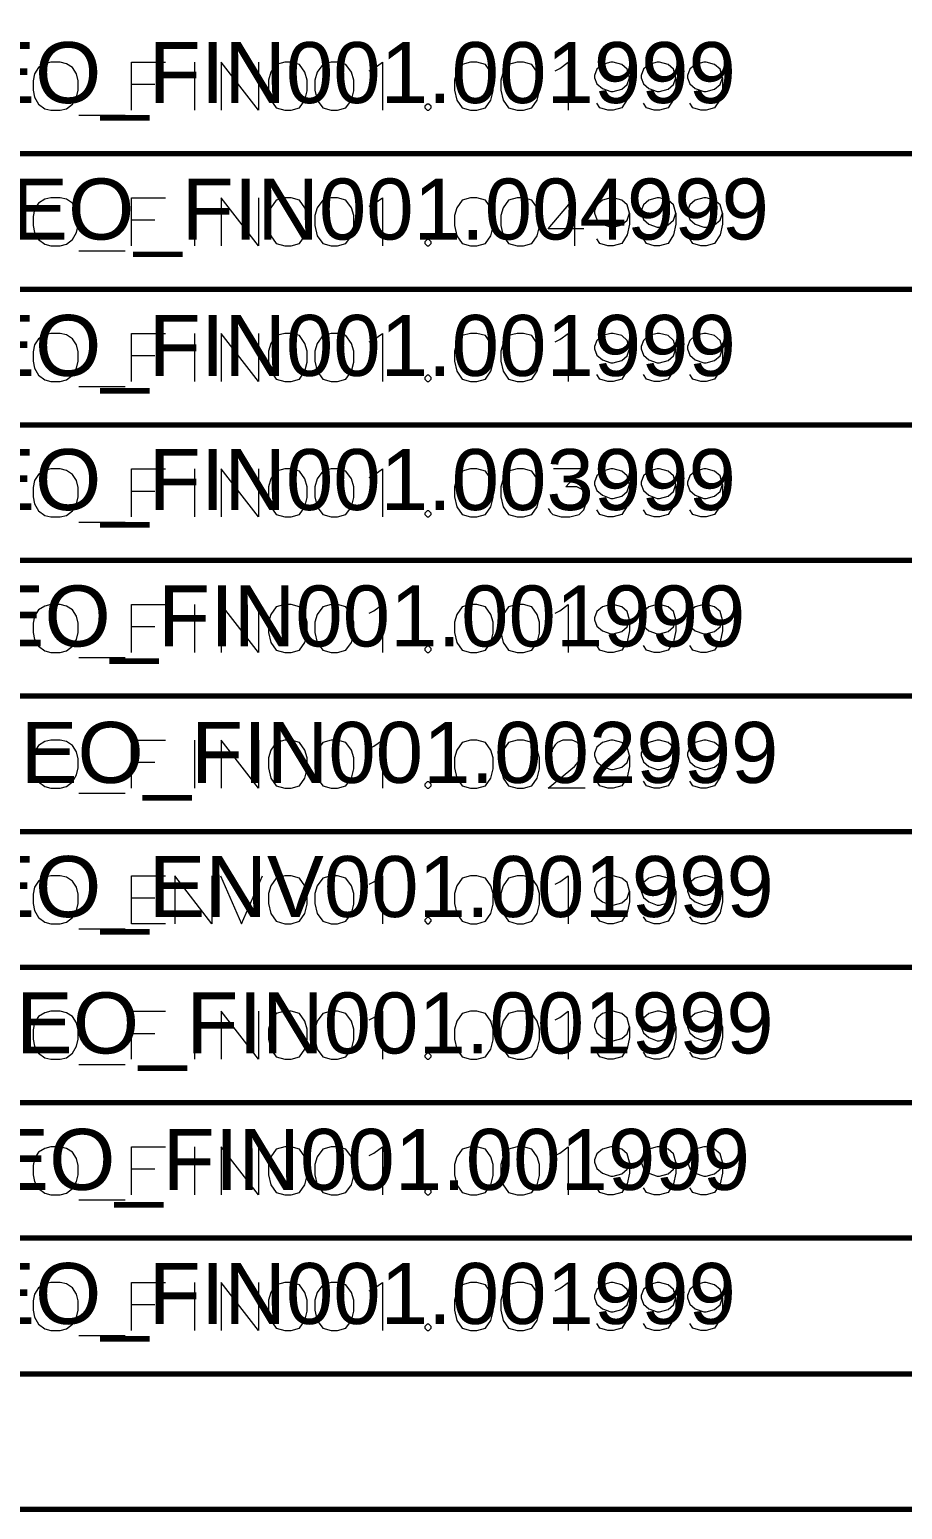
# Model space of a CAD drawing. Header units: millimetres. Extents: x 0 to 174, y 0 to 33.
# Drawn here: x 72.904 to 75.48, y 15.928 to 20.297 of the extents above; entities that cross this region are included whole.
import ezdxf

# ---------------------------------------------------------------- set-up
doc = ezdxf.new("R2010")
doc.units = ezdxf.units.MM
doc.layers.add('BOM_OCR_TEXT', color=7, linetype='Continuous')
doc.layers.add('BOM_ORIGINAL_OUTLINES', color=7, linetype='Continuous')
doc.layers.add('PDF_Geomertry', color=7, linetype='Continuous', true_color=0x405f80)
doc.styles.get("Standard").update_dxf_attribs({"font": 'arial.ttf'})

msp = doc.modelspace()

# ---------------------------------------------------------------- linework, layer by layer
at = {"layer": 'BOM_ORIGINAL_OUTLINES', "color": 18, "lineweight": 13, "true_color": 0x260000}
for points in [[(72.9668, 20.2004), (72.9486, 20.1958), (72.9303, 20.1844), (72.9189, 20.1661), (72.9143, 20.1456), (72.9143, 20.1181), (72.9189, 20.0975), (72.9303, 20.0769), (72.9486, 20.0632), (72.9668, 20.0586), (72.9943, 20.0586), (73.0126, 20.0632), (73.0308, 20.0769), (73.0424, 20.0975), (73.0469, 20.1181), (73.0469, 20.1456), (73.0424, 20.1661), (73.0308, 20.1844), (73.0126, 20.1958), (72.9943, 20.2004), (72.9668, 20.2004)], [(73.6572, 20.2004), (73.6321, 20.1936), (73.6161, 20.1707), (73.6093, 20.1478), (73.6093, 20.1181), (73.6161, 20.0883), (73.6321, 20.0656), (73.6572, 20.0586), (73.6756, 20.0586), (73.7007, 20.0656), (73.7167, 20.0883), (73.7236, 20.1158), (73.7236, 20.1478), (73.7167, 20.1707), (73.7007, 20.1936), (73.6756, 20.2004), (73.6572, 20.2004)], [(73.7944, 20.2004), (73.7693, 20.1936), (73.7532, 20.1707), (73.7464, 20.1478), (73.7464, 20.1181), (73.7532, 20.0883), (73.7693, 20.0656), (73.7944, 20.0586), (73.8126, 20.0586), (73.8378, 20.0656), (73.8539, 20.0883), (73.8607, 20.1158), (73.8607, 20.1478), (73.8539, 20.1707), (73.8378, 20.1936), (73.8126, 20.2004), (73.7944, 20.2004)], [(74.2058, 20.2004), (74.1807, 20.1936), (74.1647, 20.1707), (74.1579, 20.1478), (74.1579, 20.1181), (74.1647, 20.0883), (74.1807, 20.0656), (74.2058, 20.0586), (74.2242, 20.0586), (74.2493, 20.0656), (74.2653, 20.0883), (74.2722, 20.1158), (74.2722, 20.1478), (74.2653, 20.1707), (74.2493, 20.1936), (74.2242, 20.2004), (74.2058, 20.2004)], [(74.3431, 20.2004), (74.3179, 20.1936), (74.3019, 20.1707), (74.295, 20.1478), (74.295, 20.1181), (74.3019, 20.0883), (74.3179, 20.0656), (74.3431, 20.0586), (74.3614, 20.0586), (74.3865, 20.0656), (74.4025, 20.0883), (74.4093, 20.1158), (74.4093, 20.1478), (74.4025, 20.1707), (74.3865, 20.1936), (74.3614, 20.2004), (74.3431, 20.2004)], [(74.0893, 20.0656), (74.0893, 20.0701), (74.0825, 20.0769), (74.0779, 20.0769), (74.071, 20.0701), (74.071, 20.0656), (74.0779, 20.0586), (74.0825, 20.0586)], [(72.9668, 19.8001), (72.9486, 19.7956), (72.9303, 19.7842), (72.9189, 19.7658), (72.9143, 19.7453), (72.9143, 19.7179), (72.9189, 19.6974), (72.9303, 19.6767), (72.9486, 19.6631), (72.9668, 19.6585), (72.9943, 19.6585), (73.0126, 19.6631), (73.0308, 19.6767), (73.0424, 19.6974), (73.0469, 19.7179), (73.0469, 19.7453), (73.0424, 19.7658), (73.0308, 19.7842), (73.0126, 19.7956), (72.9943, 19.8001), (72.9668, 19.8001)], [(73.6572, 19.8001), (73.6321, 19.7933), (73.6161, 19.7704), (73.6093, 19.7476), (73.6093, 19.7179), (73.6161, 19.6882), (73.6321, 19.6653), (73.6572, 19.6585), (73.6756, 19.6585), (73.7007, 19.6653), (73.7167, 19.6882), (73.7236, 19.7156), (73.7236, 19.7476), (73.7167, 19.7704), (73.7007, 19.7933), (73.6756, 19.8001), (73.6572, 19.8001)], [(73.7944, 19.8001), (73.7693, 19.7933), (73.7532, 19.7704), (73.7464, 19.7476), (73.7464, 19.7179), (73.7532, 19.6882), (73.7693, 19.6653), (73.7944, 19.6585), (73.8126, 19.6585), (73.8378, 19.6653), (73.8539, 19.6882), (73.8607, 19.7156), (73.8607, 19.7476), (73.8539, 19.7704), (73.8378, 19.7933), (73.8126, 19.8001), (73.7944, 19.8001)], [(74.2058, 19.8001), (74.1807, 19.7933), (74.1647, 19.7704), (74.1579, 19.7476), (74.1579, 19.7179), (74.1647, 19.6882), (74.1807, 19.6653), (74.2058, 19.6585), (74.2242, 19.6585), (74.2493, 19.6653), (74.2653, 19.6882), (74.2722, 19.7156), (74.2722, 19.7476), (74.2653, 19.7704), (74.2493, 19.7933), (74.2242, 19.8001), (74.2058, 19.8001)], [(74.3431, 19.8001), (74.3179, 19.7933), (74.3019, 19.7704), (74.295, 19.7476), (74.295, 19.7179), (74.3019, 19.6882), (74.3179, 19.6653), (74.3431, 19.6585), (74.3614, 19.6585), (74.3865, 19.6653), (74.4025, 19.6882), (74.4093, 19.7156), (74.4093, 19.7476), (74.4025, 19.7704), (74.3865, 19.7933), (74.3614, 19.8001), (74.3431, 19.8001)], [(74.0893, 19.6653), (74.0893, 19.6699), (74.0825, 19.6767), (74.0779, 19.6767), (74.071, 19.6699), (74.071, 19.6653), (74.0779, 19.6585), (74.0825, 19.6585)], [(72.9668, 19.3999), (72.9486, 19.3954), (72.9303, 19.3839), (72.9189, 19.3657), (72.9143, 19.345), (72.9143, 19.3176), (72.9189, 19.2971), (72.9303, 19.2765), (72.9486, 19.2628), (72.9668, 19.2582), (72.9943, 19.2582), (73.0126, 19.2628), (73.0308, 19.2765), (73.0424, 19.2971), (73.0469, 19.3176), (73.0469, 19.345), (73.0424, 19.3657), (73.0308, 19.3839), (73.0126, 19.3954), (72.9943, 19.3999), (72.9668, 19.3999)], [(73.6572, 19.3999), (73.6321, 19.3931), (73.6161, 19.3703), (73.6093, 19.3474), (73.6093, 19.3176), (73.6161, 19.2879), (73.6321, 19.265), (73.6572, 19.2582), (73.6756, 19.2582), (73.7007, 19.265), (73.7167, 19.2879), (73.7236, 19.3153), (73.7236, 19.3474), (73.7167, 19.3703), (73.7007, 19.3931), (73.6756, 19.3999), (73.6572, 19.3999)], [(73.7944, 19.3999), (73.7693, 19.3931), (73.7532, 19.3703), (73.7464, 19.3474), (73.7464, 19.3176), (73.7532, 19.2879), (73.7693, 19.265), (73.7944, 19.2582), (73.8126, 19.2582), (73.8378, 19.265), (73.8539, 19.2879), (73.8607, 19.3153), (73.8607, 19.3474), (73.8539, 19.3703), (73.8378, 19.3931), (73.8126, 19.3999), (73.7944, 19.3999)], [(74.2058, 19.3999), (74.1807, 19.3931), (74.1647, 19.3703), (74.1579, 19.3474), (74.1579, 19.3176), (74.1647, 19.2879), (74.1807, 19.265), (74.2058, 19.2582), (74.2242, 19.2582), (74.2493, 19.265), (74.2653, 19.2879), (74.2722, 19.3153), (74.2722, 19.3474), (74.2653, 19.3703), (74.2493, 19.3931), (74.2242, 19.3999), (74.2058, 19.3999)], [(74.3431, 19.3999), (74.3179, 19.3931), (74.3019, 19.3703), (74.295, 19.3474), (74.295, 19.3176), (74.3019, 19.2879), (74.3179, 19.265), (74.3431, 19.2582), (74.3614, 19.2582), (74.3865, 19.265), (74.4025, 19.2879), (74.4093, 19.3153), (74.4093, 19.3474), (74.4025, 19.3703), (74.3865, 19.3931), (74.3614, 19.3999), (74.3431, 19.3999)], [(74.0893, 19.265), (74.0893, 19.2696), (74.0825, 19.2765), (74.0779, 19.2765), (74.071, 19.2696), (74.071, 19.265), (74.0779, 19.2582), (74.0825, 19.2582)], [(72.9668, 18.9997), (72.9486, 18.9951), (72.9303, 18.9837), (72.9189, 18.9654), (72.9143, 18.9449), (72.9143, 18.9174), (72.9189, 18.8968), (72.9303, 18.8763), (72.9486, 18.8625), (72.9668, 18.8579), (72.9943, 18.8579), (73.0126, 18.8625), (73.0308, 18.8763), (73.0424, 18.8968), (73.0469, 18.9174), (73.0469, 18.9449), (73.0424, 18.9654), (73.0308, 18.9837), (73.0126, 18.9951), (72.9943, 18.9997), (72.9668, 18.9997)], [(73.6572, 18.9997), (73.6321, 18.9928), (73.6161, 18.97), (73.6093, 18.9471), (73.6093, 18.9174), (73.6161, 18.8876), (73.6321, 18.8649), (73.6572, 18.8579), (73.6756, 18.8579), (73.7007, 18.8649), (73.7167, 18.8876), (73.7236, 18.9151), (73.7236, 18.9471), (73.7167, 18.97), (73.7007, 18.9928), (73.6756, 18.9997), (73.6572, 18.9997)], [(73.7944, 18.9997), (73.7693, 18.9928), (73.7532, 18.97), (73.7464, 18.9471), (73.7464, 18.9174), (73.7532, 18.8876), (73.7693, 18.8649), (73.7944, 18.8579), (73.8126, 18.8579), (73.8378, 18.8649), (73.8539, 18.8876), (73.8607, 18.9151), (73.8607, 18.9471), (73.8539, 18.97), (73.8378, 18.9928), (73.8126, 18.9997), (73.7944, 18.9997)], [(74.2058, 18.9997), (74.1807, 18.9928), (74.1647, 18.97), (74.1579, 18.9471), (74.1579, 18.9174), (74.1647, 18.8876), (74.1807, 18.8649), (74.2058, 18.8579), (74.2242, 18.8579), (74.2493, 18.8649), (74.2653, 18.8876), (74.2722, 18.9151), (74.2722, 18.9471), (74.2653, 18.97), (74.2493, 18.9928), (74.2242, 18.9997), (74.2058, 18.9997)], [(74.3431, 18.9997), (74.3179, 18.9928), (74.3019, 18.97), (74.295, 18.9471), (74.295, 18.9174), (74.3019, 18.8876), (74.3179, 18.8649), (74.3431, 18.8579), (74.3614, 18.8579), (74.3865, 18.8649), (74.4025, 18.8876), (74.4093, 18.9151), (74.4093, 18.9471), (74.4025, 18.97), (74.3865, 18.9928), (74.3614, 18.9997), (74.3431, 18.9997)], [(74.0893, 18.8649), (74.0893, 18.8694), (74.0825, 18.8763), (74.0779, 18.8763), (74.071, 18.8694), (74.071, 18.8649), (74.0779, 18.8579), (74.0825, 18.8579)], [(72.9668, 18.5994), (72.9486, 18.5949), (72.9303, 18.5835), (72.9189, 18.5651), (72.9143, 18.5446), (72.9143, 18.5172), (72.9189, 18.4965), (72.9303, 18.476), (72.9486, 18.4624), (72.9668, 18.4578), (72.9943, 18.4578), (73.0126, 18.4624), (73.0308, 18.476), (73.0424, 18.4965), (73.0469, 18.5172), (73.0469, 18.5446), (73.0424, 18.5651), (73.0308, 18.5835), (73.0126, 18.5949), (72.9943, 18.5994), (72.9668, 18.5994)], [(73.6572, 18.5994), (73.6321, 18.5926), (73.6161, 18.5697), (73.6093, 18.5469), (73.6093, 18.5172), (73.6161, 18.4875), (73.6321, 18.4646), (73.6572, 18.4578), (73.6756, 18.4578), (73.7007, 18.4646), (73.7167, 18.4875), (73.7236, 18.5149), (73.7236, 18.5469), (73.7167, 18.5697), (73.7007, 18.5926), (73.6756, 18.5994), (73.6572, 18.5994)], [(73.7944, 18.5994), (73.7693, 18.5926), (73.7532, 18.5697), (73.7464, 18.5469), (73.7464, 18.5172), (73.7532, 18.4875), (73.7693, 18.4646), (73.7944, 18.4578), (73.8126, 18.4578), (73.8378, 18.4646), (73.8539, 18.4875), (73.8607, 18.5149), (73.8607, 18.5469), (73.8539, 18.5697), (73.8378, 18.5926), (73.8126, 18.5994), (73.7944, 18.5994)], [(74.2058, 18.5994), (74.1807, 18.5926), (74.1647, 18.5697), (74.1579, 18.5469), (74.1579, 18.5172), (74.1647, 18.4875), (74.1807, 18.4646), (74.2058, 18.4578), (74.2242, 18.4578), (74.2493, 18.4646), (74.2653, 18.4875), (74.2722, 18.5149), (74.2722, 18.5469), (74.2653, 18.5697), (74.2493, 18.5926), (74.2242, 18.5994), (74.2058, 18.5994)], [(74.3431, 18.5994), (74.3179, 18.5926), (74.3019, 18.5697), (74.295, 18.5469), (74.295, 18.5172), (74.3019, 18.4875), (74.3179, 18.4646), (74.3431, 18.4578), (74.3614, 18.4578), (74.3865, 18.4646), (74.4025, 18.4875), (74.4093, 18.5149), (74.4093, 18.5469), (74.4025, 18.5697), (74.3865, 18.5926), (74.3614, 18.5994), (74.3431, 18.5994)], [(74.0893, 18.4646), (74.0893, 18.4692), (74.0825, 18.476), (74.0779, 18.476), (74.071, 18.4692), (74.071, 18.4646), (74.0779, 18.4578), (74.0825, 18.4578)], [(72.9668, 18.1992), (72.9486, 18.1947), (72.9303, 18.1832), (72.9189, 18.165), (72.9143, 18.1443), (72.9143, 18.1169), (72.9189, 18.0964), (72.9303, 18.0758), (72.9486, 18.0621), (72.9668, 18.0575), (72.9943, 18.0575), (73.0126, 18.0621), (73.0308, 18.0758), (73.0424, 18.0964), (73.0469, 18.1169), (73.0469, 18.1443), (73.0424, 18.165), (73.0308, 18.1832), (73.0126, 18.1947), (72.9943, 18.1992), (72.9668, 18.1992)], [(73.6572, 18.1992), (73.6321, 18.1924), (73.6161, 18.1694), (73.6093, 18.1467), (73.6093, 18.1169), (73.6161, 18.0872), (73.6321, 18.0643), (73.6572, 18.0575), (73.6756, 18.0575), (73.7007, 18.0643), (73.7167, 18.0872), (73.7236, 18.1146), (73.7236, 18.1467), (73.7167, 18.1694), (73.7007, 18.1924), (73.6756, 18.1992), (73.6572, 18.1992)], [(73.7944, 18.1992), (73.7693, 18.1924), (73.7532, 18.1694), (73.7464, 18.1467), (73.7464, 18.1169), (73.7532, 18.0872), (73.7693, 18.0643), (73.7944, 18.0575), (73.8126, 18.0575), (73.8378, 18.0643), (73.8539, 18.0872), (73.8607, 18.1146), (73.8607, 18.1467), (73.8539, 18.1694), (73.8378, 18.1924), (73.8126, 18.1992), (73.7944, 18.1992)], [(74.2058, 18.1992), (74.1807, 18.1924), (74.1647, 18.1694), (74.1579, 18.1467), (74.1579, 18.1169), (74.1647, 18.0872), (74.1807, 18.0643), (74.2058, 18.0575), (74.2242, 18.0575), (74.2493, 18.0643), (74.2653, 18.0872), (74.2722, 18.1146), (74.2722, 18.1467), (74.2653, 18.1694), (74.2493, 18.1924), (74.2242, 18.1992), (74.2058, 18.1992)], [(74.3431, 18.1992), (74.3179, 18.1924), (74.3019, 18.1694), (74.295, 18.1467), (74.295, 18.1169), (74.3019, 18.0872), (74.3179, 18.0643), (74.3431, 18.0575), (74.3614, 18.0575), (74.3865, 18.0643), (74.4025, 18.0872), (74.4093, 18.1146), (74.4093, 18.1467), (74.4025, 18.1694), (74.3865, 18.1924), (74.3614, 18.1992), (74.3431, 18.1992)], [(74.0893, 18.0643), (74.0893, 18.0689), (74.0825, 18.0758), (74.0779, 18.0758), (74.071, 18.0689), (74.071, 18.0643), (74.0779, 18.0575), (74.0825, 18.0575)], [(72.9668, 17.799), (72.9486, 17.7944), (72.9303, 17.7831), (72.9189, 17.7647), (72.9143, 17.7442), (72.9143, 17.7167), (72.9189, 17.6961), (72.9303, 17.6756), (72.9486, 17.6618), (72.9668, 17.6572), (72.9943, 17.6572), (73.0126, 17.6618), (73.0308, 17.6756), (73.0424, 17.6961), (73.0469, 17.7167), (73.0469, 17.7442), (73.0424, 17.7647), (73.0308, 17.7831), (73.0126, 17.7944), (72.9943, 17.799), (72.9668, 17.799)], [(73.6572, 17.799), (73.6321, 17.7921), (73.6161, 17.7693), (73.6093, 17.7464), (73.6093, 17.7167), (73.6161, 17.6869), (73.6321, 17.6642), (73.6572, 17.6572), (73.6756, 17.6572), (73.7007, 17.6642), (73.7167, 17.6869), (73.7236, 17.7144), (73.7236, 17.7464), (73.7167, 17.7693), (73.7007, 17.7921), (73.6756, 17.799), (73.6572, 17.799)], [(73.7944, 17.799), (73.7693, 17.7921), (73.7532, 17.7693), (73.7464, 17.7464), (73.7464, 17.7167), (73.7532, 17.6869), (73.7693, 17.6642), (73.7944, 17.6572), (73.8126, 17.6572), (73.8378, 17.6642), (73.8539, 17.6869), (73.8607, 17.7144), (73.8607, 17.7464), (73.8539, 17.7693), (73.8378, 17.7921), (73.8126, 17.799), (73.7944, 17.799)], [(74.2058, 17.799), (74.1807, 17.7921), (74.1647, 17.7693), (74.1579, 17.7464), (74.1579, 17.7167), (74.1647, 17.6869), (74.1807, 17.6642), (74.2058, 17.6572), (74.2242, 17.6572), (74.2493, 17.6642), (74.2653, 17.6869), (74.2722, 17.7144), (74.2722, 17.7464), (74.2653, 17.7693), (74.2493, 17.7921), (74.2242, 17.799), (74.2058, 17.799)], [(74.3431, 17.799), (74.3179, 17.7921), (74.3019, 17.7693), (74.295, 17.7464), (74.295, 17.7167), (74.3019, 17.6869), (74.3179, 17.6642), (74.3431, 17.6572), (74.3614, 17.6572), (74.3865, 17.6642), (74.4025, 17.6869), (74.4093, 17.7144), (74.4093, 17.7464), (74.4025, 17.7693), (74.3865, 17.7921), (74.3614, 17.799), (74.3431, 17.799)], [(74.0893, 17.6642), (74.0893, 17.6688), (74.0825, 17.6756), (74.0779, 17.6756), (74.071, 17.6688), (74.071, 17.6642), (74.0779, 17.6572), (74.0825, 17.6572)], [(72.9668, 17.3988), (72.9486, 17.3942), (72.9303, 17.3828), (72.9189, 17.3644), (72.9143, 17.3439), (72.9143, 17.3164), (72.9189, 17.2958), (72.9303, 17.2753), (72.9486, 17.2615), (72.9668, 17.2571), (72.9943, 17.2571), (73.0126, 17.2615), (73.0308, 17.2753), (73.0424, 17.2958), (73.0469, 17.3164), (73.0469, 17.3439), (73.0424, 17.3644), (73.0308, 17.3828), (73.0126, 17.3942), (72.9943, 17.3988), (72.9668, 17.3988)], [(73.6572, 17.3988), (73.6321, 17.3919), (73.6161, 17.369), (73.6093, 17.3461), (73.6093, 17.3164), (73.6161, 17.2868), (73.6321, 17.2639), (73.6572, 17.2571), (73.6756, 17.2571), (73.7007, 17.2639), (73.7167, 17.2868), (73.7236, 17.3142), (73.7236, 17.3461), (73.7167, 17.369), (73.7007, 17.3919), (73.6756, 17.3988), (73.6572, 17.3988)], [(73.7944, 17.3988), (73.7693, 17.3919), (73.7532, 17.369), (73.7464, 17.3461), (73.7464, 17.3164), (73.7532, 17.2868), (73.7693, 17.2639), (73.7944, 17.2571), (73.8126, 17.2571), (73.8378, 17.2639), (73.8539, 17.2868), (73.8607, 17.3142), (73.8607, 17.3461), (73.8539, 17.369), (73.8378, 17.3919), (73.8126, 17.3988), (73.7944, 17.3988)], [(74.2058, 17.3988), (74.1807, 17.3919), (74.1647, 17.369), (74.1579, 17.3461), (74.1579, 17.3164), (74.1647, 17.2868), (74.1807, 17.2639), (74.2058, 17.2571), (74.2242, 17.2571), (74.2493, 17.2639), (74.2653, 17.2868), (74.2722, 17.3142), (74.2722, 17.3461), (74.2653, 17.369), (74.2493, 17.3919), (74.2242, 17.3988), (74.2058, 17.3988)], [(74.3431, 17.3988), (74.3179, 17.3919), (74.3019, 17.369), (74.295, 17.3461), (74.295, 17.3164), (74.3019, 17.2868), (74.3179, 17.2639), (74.3431, 17.2571), (74.3614, 17.2571), (74.3865, 17.2639), (74.4025, 17.2868), (74.4093, 17.3142), (74.4093, 17.3461), (74.4025, 17.369), (74.3865, 17.3919), (74.3614, 17.3988), (74.3431, 17.3988)], [(74.0893, 17.2639), (74.0893, 17.2685), (74.0825, 17.2753), (74.0779, 17.2753), (74.071, 17.2685), (74.071, 17.2639), (74.0779, 17.2571), (74.0825, 17.2571)], [(72.9668, 16.9985), (72.9486, 16.9939), (72.9303, 16.9825), (72.9189, 16.9642), (72.9143, 16.9436), (72.9143, 16.9163), (72.9189, 16.8957), (72.9303, 16.8751), (72.9486, 16.8614), (72.9668, 16.8568), (72.9943, 16.8568), (73.0126, 16.8614), (73.0308, 16.8751), (73.0424, 16.8957), (73.0469, 16.9163), (73.0469, 16.9436), (73.0424, 16.9642), (73.0308, 16.9825), (73.0126, 16.9939), (72.9943, 16.9985), (72.9668, 16.9985)], [(73.6572, 16.9985), (73.6321, 16.9917), (73.6161, 16.9688), (73.6093, 16.946), (73.6093, 16.9163), (73.6161, 16.8865), (73.6321, 16.8636), (73.6572, 16.8568), (73.6756, 16.8568), (73.7007, 16.8636), (73.7167, 16.8865), (73.7236, 16.9139), (73.7236, 16.946), (73.7167, 16.9688), (73.7007, 16.9917), (73.6756, 16.9985), (73.6572, 16.9985)], [(73.7944, 16.9985), (73.7693, 16.9917), (73.7532, 16.9688), (73.7464, 16.946), (73.7464, 16.9163), (73.7532, 16.8865), (73.7693, 16.8636), (73.7944, 16.8568), (73.8126, 16.8568), (73.8378, 16.8636), (73.8539, 16.8865), (73.8607, 16.9139), (73.8607, 16.946), (73.8539, 16.9688), (73.8378, 16.9917), (73.8126, 16.9985), (73.7944, 16.9985)], [(74.2058, 16.9985), (74.1807, 16.9917), (74.1647, 16.9688), (74.1579, 16.946), (74.1579, 16.9163), (74.1647, 16.8865), (74.1807, 16.8636), (74.2058, 16.8568), (74.2242, 16.8568), (74.2493, 16.8636), (74.2653, 16.8865), (74.2722, 16.9139), (74.2722, 16.946), (74.2653, 16.9688), (74.2493, 16.9917), (74.2242, 16.9985), (74.2058, 16.9985)], [(74.3431, 16.9985), (74.3179, 16.9917), (74.3019, 16.9688), (74.295, 16.946), (74.295, 16.9163), (74.3019, 16.8865), (74.3179, 16.8636), (74.3431, 16.8568), (74.3614, 16.8568), (74.3865, 16.8636), (74.4025, 16.8865), (74.4093, 16.9139), (74.4093, 16.946), (74.4025, 16.9688), (74.3865, 16.9917), (74.3614, 16.9985), (74.3431, 16.9985)], [(74.0893, 16.8636), (74.0893, 16.8682), (74.0825, 16.8751), (74.0779, 16.8751), (74.071, 16.8682), (74.071, 16.8636), (74.0779, 16.8568), (74.0825, 16.8568)], [(72.9668, 16.5983), (72.9486, 16.5938), (72.9303, 16.5822), (72.9189, 16.564), (72.9143, 16.5435), (72.9143, 16.516), (72.9189, 16.4954), (72.9303, 16.4749), (72.9486, 16.4611), (72.9668, 16.4565), (72.9943, 16.4565), (73.0126, 16.4611), (73.0308, 16.4749), (73.0424, 16.4954), (73.0469, 16.516), (73.0469, 16.5435), (73.0424, 16.564), (73.0308, 16.5822), (73.0126, 16.5938), (72.9943, 16.5983), (72.9668, 16.5983)], [(73.6572, 16.5983), (73.6321, 16.5914), (73.6161, 16.5686), (73.6093, 16.5457), (73.6093, 16.516), (73.6161, 16.4863), (73.6321, 16.4635), (73.6572, 16.4565), (73.6756, 16.4565), (73.7007, 16.4635), (73.7167, 16.4863), (73.7236, 16.5138), (73.7236, 16.5457), (73.7167, 16.5686), (73.7007, 16.5914), (73.6756, 16.5983), (73.6572, 16.5983)], [(73.7944, 16.5983), (73.7693, 16.5914), (73.7532, 16.5686), (73.7464, 16.5457), (73.7464, 16.516), (73.7532, 16.4863), (73.7693, 16.4635), (73.7944, 16.4565), (73.8126, 16.4565), (73.8378, 16.4635), (73.8539, 16.4863), (73.8607, 16.5138), (73.8607, 16.5457), (73.8539, 16.5686), (73.8378, 16.5914), (73.8126, 16.5983), (73.7944, 16.5983)], [(74.2058, 16.5983), (74.1807, 16.5914), (74.1647, 16.5686), (74.1579, 16.5457), (74.1579, 16.516), (74.1647, 16.4863), (74.1807, 16.4635), (74.2058, 16.4565), (74.2242, 16.4565), (74.2493, 16.4635), (74.2653, 16.4863), (74.2722, 16.5138), (74.2722, 16.5457), (74.2653, 16.5686), (74.2493, 16.5914), (74.2242, 16.5983), (74.2058, 16.5983)], [(74.3431, 16.5983), (74.3179, 16.5914), (74.3019, 16.5686), (74.295, 16.5457), (74.295, 16.516), (74.3019, 16.4863), (74.3179, 16.4635), (74.3431, 16.4565), (74.3614, 16.4565), (74.3865, 16.4635), (74.4025, 16.4863), (74.4093, 16.5138), (74.4093, 16.5457), (74.4025, 16.5686), (74.3865, 16.5914), (74.3614, 16.5983), (74.3431, 16.5983)], [(74.0893, 16.4635), (74.0893, 16.4681), (74.0825, 16.4749), (74.0779, 16.4749), (74.071, 16.4681), (74.071, 16.4635), (74.0779, 16.4565), (74.0825, 16.4565)]]:
    msp.add_lwpolyline(points, close=True, dxfattribs=at)
for points in [[(73.2046, 20.0586), (73.2046, 20.2004), (73.3051, 20.2004)], [(73.3921, 20.0586), (73.3921, 20.2004)], [(73.5796, 20.2004), (73.5796, 20.0586), (73.4699, 20.2004), (73.4699, 20.0586)], [(73.9064, 20.1753), (73.9201, 20.1821), (73.9453, 20.2004), (73.9453, 20.0586)], [(74.4551, 20.1753), (74.4688, 20.1821), (74.4939, 20.2004), (74.4939, 20.0586)], [(74.6746, 20.1547), (74.6676, 20.1799), (74.6517, 20.1936), (74.6265, 20.2004), (74.6197, 20.2004), (74.5946, 20.1936), (74.5785, 20.1799), (74.5717, 20.1615), (74.5717, 20.1547), (74.5785, 20.1364), (74.5946, 20.1226), (74.6197, 20.1135), (74.6265, 20.1135), (74.6517, 20.1204), (74.6676, 20.1342), (74.6746, 20.1547), (74.6746, 20.1226), (74.6676, 20.0907), (74.6517, 20.0656), (74.6265, 20.0586), (74.6106, 20.0586), (74.5876, 20.0656), (74.5785, 20.0793)], [(74.8117, 20.1547), (74.8049, 20.1799), (74.7889, 20.1936), (74.7636, 20.2004), (74.7568, 20.2004), (74.7317, 20.1936), (74.7157, 20.1799), (74.7087, 20.1615), (74.7087, 20.1547), (74.7157, 20.1364), (74.7317, 20.1226), (74.7568, 20.1135), (74.7636, 20.1135), (74.7889, 20.1204), (74.8049, 20.1342), (74.8117, 20.1547), (74.8117, 20.1226), (74.8049, 20.0907), (74.7889, 20.0656), (74.7636, 20.0586), (74.7476, 20.0586), (74.7249, 20.0656), (74.7157, 20.0793)], [(74.9489, 20.1547), (74.9419, 20.1799), (74.926, 20.1936), (74.9008, 20.2004), (74.894, 20.2004), (74.8689, 20.1936), (74.8528, 20.1799), (74.846, 20.1615), (74.846, 20.1547), (74.8528, 20.1364), (74.8689, 20.1226), (74.894, 20.1135), (74.9008, 20.1135), (74.926, 20.1204), (74.9419, 20.1342), (74.9489, 20.1547), (74.9489, 20.1226), (74.9419, 20.0907), (74.926, 20.0656), (74.9008, 20.0586), (74.8849, 20.0586), (74.8619, 20.0656), (74.8528, 20.0793)], [(73.2732, 20.1342), (73.2046, 20.1342)], [(73.1864, 20.0426), (73.0492, 20.0426)], [(73.2046, 19.6585), (73.2046, 19.8001), (73.3051, 19.8001)], [(73.3921, 19.6585), (73.3921, 19.8001)], [(73.5796, 19.8001), (73.5796, 19.6585), (73.4699, 19.8001), (73.4699, 19.6585)], [(73.9064, 19.775), (73.9201, 19.7819), (73.9453, 19.8001), (73.9453, 19.6585)], [(74.5396, 19.7088), (74.4344, 19.7088), (74.5122, 19.8001), (74.5122, 19.7315), (74.5122, 19.6585)], [(74.6746, 19.7544), (74.6676, 19.7796), (74.6517, 19.7933), (74.6265, 19.8001), (74.6197, 19.8001), (74.5946, 19.7933), (74.5785, 19.7796), (74.5717, 19.7613), (74.5717, 19.7544), (74.5785, 19.7361), (74.5946, 19.7225), (74.6197, 19.7133), (74.6265, 19.7133), (74.6517, 19.7201), (74.6676, 19.7339), (74.6746, 19.7544), (74.6746, 19.7225), (74.6676, 19.6904), (74.6517, 19.6653), (74.6265, 19.6585), (74.6106, 19.6585), (74.5876, 19.6653), (74.5785, 19.679)], [(74.8117, 19.7544), (74.8049, 19.7796), (74.7889, 19.7933), (74.7636, 19.8001), (74.7568, 19.8001), (74.7317, 19.7933), (74.7157, 19.7796), (74.7087, 19.7613), (74.7087, 19.7544), (74.7157, 19.7361), (74.7317, 19.7225), (74.7568, 19.7133), (74.7636, 19.7133), (74.7889, 19.7201), (74.8049, 19.7339), (74.8117, 19.7544), (74.8117, 19.7225), (74.8049, 19.6904), (74.7889, 19.6653), (74.7636, 19.6585), (74.7476, 19.6585), (74.7249, 19.6653), (74.7157, 19.679)], [(74.9489, 19.7544), (74.9419, 19.7796), (74.926, 19.7933), (74.9008, 19.8001), (74.894, 19.8001), (74.8689, 19.7933), (74.8528, 19.7796), (74.846, 19.7613), (74.846, 19.7544), (74.8528, 19.7361), (74.8689, 19.7225), (74.894, 19.7133), (74.9008, 19.7133), (74.926, 19.7201), (74.9419, 19.7339), (74.9489, 19.7544), (74.9489, 19.7225), (74.9419, 19.6904), (74.926, 19.6653), (74.9008, 19.6585), (74.8849, 19.6585), (74.8619, 19.6653), (74.8528, 19.679)], [(73.2732, 19.7339), (73.2046, 19.7339)], [(73.1864, 19.6424), (73.0492, 19.6424)], [(73.2046, 19.2582), (73.2046, 19.3999), (73.3051, 19.3999)], [(73.3921, 19.2582), (73.3921, 19.3999)], [(73.5796, 19.3999), (73.5796, 19.2582), (73.4699, 19.3999), (73.4699, 19.2582)], [(73.9064, 19.3747), (73.9201, 19.3817), (73.9453, 19.3999), (73.9453, 19.2582)], [(74.4551, 19.3747), (74.4688, 19.3817), (74.4939, 19.3999), (74.4939, 19.2582)], [(74.6746, 19.3542), (74.6676, 19.3793), (74.6517, 19.3931), (74.6265, 19.3999), (74.6197, 19.3999), (74.5946, 19.3931), (74.5785, 19.3793), (74.5717, 19.3611), (74.5717, 19.3542), (74.5785, 19.336), (74.5946, 19.3222), (74.6197, 19.3131), (74.6265, 19.3131), (74.6517, 19.3199), (74.6676, 19.3336), (74.6746, 19.3542), (74.6746, 19.3222), (74.6676, 19.2901), (74.6517, 19.265), (74.6265, 19.2582), (74.6106, 19.2582), (74.5876, 19.265), (74.5785, 19.2788)], [(74.8117, 19.3542), (74.8049, 19.3793), (74.7889, 19.3931), (74.7636, 19.3999), (74.7568, 19.3999), (74.7317, 19.3931), (74.7157, 19.3793), (74.7087, 19.3611), (74.7087, 19.3542), (74.7157, 19.336), (74.7317, 19.3222), (74.7568, 19.3131), (74.7636, 19.3131), (74.7889, 19.3199), (74.8049, 19.3336), (74.8117, 19.3542), (74.8117, 19.3222), (74.8049, 19.2901), (74.7889, 19.265), (74.7636, 19.2582), (74.7476, 19.2582), (74.7249, 19.265), (74.7157, 19.2788)], [(74.9489, 19.3542), (74.9419, 19.3793), (74.926, 19.3931), (74.9008, 19.3999), (74.894, 19.3999), (74.8689, 19.3931), (74.8528, 19.3793), (74.846, 19.3611), (74.846, 19.3542), (74.8528, 19.336), (74.8689, 19.3222), (74.894, 19.3131), (74.9008, 19.3131), (74.926, 19.3199), (74.9419, 19.3336), (74.9489, 19.3542), (74.9489, 19.3222), (74.9419, 19.2901), (74.926, 19.265), (74.9008, 19.2582), (74.8849, 19.2582), (74.8619, 19.265), (74.8528, 19.2788)], [(73.2732, 19.3336), (73.2046, 19.3336)], [(73.1864, 19.2422), (73.0492, 19.2422)], [(73.2046, 18.8579), (73.2046, 18.9997), (73.3051, 18.9997)], [(73.3921, 18.8579), (73.3921, 18.9997)], [(73.5796, 18.9997), (73.5796, 18.8579), (73.4699, 18.9997), (73.4699, 18.8579)], [(73.9064, 18.9746), (73.9201, 18.9814), (73.9453, 18.9997), (73.9453, 18.8579)], [(74.4344, 18.8831), (74.4414, 18.8717), (74.4482, 18.8649), (74.4733, 18.8579), (74.4985, 18.8579), (74.526, 18.8649), (74.5396, 18.8785), (74.5465, 18.8992), (74.5465, 18.9128), (74.5396, 18.9333), (74.5328, 18.9403), (74.519, 18.9471), (74.4871, 18.9471), (74.5351, 18.9997), (74.4506, 18.9997)], [(74.6746, 18.954), (74.6676, 18.9792), (74.6517, 18.9928), (74.6265, 18.9997), (74.6197, 18.9997), (74.5946, 18.9928), (74.5785, 18.9792), (74.5717, 18.9608), (74.5717, 18.954), (74.5785, 18.9357), (74.5946, 18.9219), (74.6197, 18.9128), (74.6265, 18.9128), (74.6517, 18.9197), (74.6676, 18.9333), (74.6746, 18.954), (74.6746, 18.9219), (74.6676, 18.89), (74.6517, 18.8649), (74.6265, 18.8579), (74.6106, 18.8579), (74.5876, 18.8649), (74.5785, 18.8785)], [(74.8117, 18.954), (74.8049, 18.9792), (74.7889, 18.9928), (74.7636, 18.9997), (74.7568, 18.9997), (74.7317, 18.9928), (74.7157, 18.9792), (74.7087, 18.9608), (74.7087, 18.954), (74.7157, 18.9357), (74.7317, 18.9219), (74.7568, 18.9128), (74.7636, 18.9128), (74.7889, 18.9197), (74.8049, 18.9333), (74.8117, 18.954), (74.8117, 18.9219), (74.8049, 18.89), (74.7889, 18.8649), (74.7636, 18.8579), (74.7476, 18.8579), (74.7249, 18.8649), (74.7157, 18.8785)], [(74.9489, 18.954), (74.9419, 18.9792), (74.926, 18.9928), (74.9008, 18.9997), (74.894, 18.9997), (74.8689, 18.9928), (74.8528, 18.9792), (74.846, 18.9608), (74.846, 18.954), (74.8528, 18.9357), (74.8689, 18.9219), (74.894, 18.9128), (74.9008, 18.9128), (74.926, 18.9197), (74.9419, 18.9333), (74.9489, 18.954), (74.9489, 18.9219), (74.9419, 18.89), (74.926, 18.8649), (74.9008, 18.8579), (74.8849, 18.8579), (74.8619, 18.8649), (74.8528, 18.8785)], [(73.2732, 18.9333), (73.2046, 18.9333)], [(73.1864, 18.8419), (73.0492, 18.8419)], [(73.2046, 18.4578), (73.2046, 18.5994), (73.3051, 18.5994)], [(73.3921, 18.4578), (73.3921, 18.5994)], [(73.5796, 18.5994), (73.5796, 18.4578), (73.4699, 18.5994), (73.4699, 18.4578)], [(73.9064, 18.5743), (73.9201, 18.5811), (73.9453, 18.5994), (73.9453, 18.4578)], [(74.4551, 18.5743), (74.4688, 18.5811), (74.4939, 18.5994), (74.4939, 18.4578)], [(74.6746, 18.5538), (74.6676, 18.5789), (74.6517, 18.5926), (74.6265, 18.5994), (74.6197, 18.5994), (74.5946, 18.5926), (74.5785, 18.5789), (74.5717, 18.5606), (74.5717, 18.5538), (74.5785, 18.5354), (74.5946, 18.5217), (74.6197, 18.5126), (74.6265, 18.5126), (74.6517, 18.5194), (74.6676, 18.5332), (74.6746, 18.5538), (74.6746, 18.5217), (74.6676, 18.4897), (74.6517, 18.4646), (74.6265, 18.4578), (74.6106, 18.4578), (74.5876, 18.4646), (74.5785, 18.4783)], [(74.8117, 18.5538), (74.8049, 18.5789), (74.7889, 18.5926), (74.7636, 18.5994), (74.7568, 18.5994), (74.7317, 18.5926), (74.7157, 18.5789), (74.7087, 18.5606), (74.7087, 18.5538), (74.7157, 18.5354), (74.7317, 18.5217), (74.7568, 18.5126), (74.7636, 18.5126), (74.7889, 18.5194), (74.8049, 18.5332), (74.8117, 18.5538), (74.8117, 18.5217), (74.8049, 18.4897), (74.7889, 18.4646), (74.7636, 18.4578), (74.7476, 18.4578), (74.7249, 18.4646), (74.7157, 18.4783)], [(74.9489, 18.5538), (74.9419, 18.5789), (74.926, 18.5926), (74.9008, 18.5994), (74.894, 18.5994), (74.8689, 18.5926), (74.8528, 18.5789), (74.846, 18.5606), (74.846, 18.5538), (74.8528, 18.5354), (74.8689, 18.5217), (74.894, 18.5126), (74.9008, 18.5126), (74.926, 18.5194), (74.9419, 18.5332), (74.9489, 18.5538), (74.9489, 18.5217), (74.9419, 18.4897), (74.926, 18.4646), (74.9008, 18.4578), (74.8849, 18.4578), (74.8619, 18.4646), (74.8528, 18.4783)], [(73.2732, 18.5332), (73.2046, 18.5332)], [(73.1864, 18.4417), (73.0492, 18.4417)], [(73.2046, 18.0575), (73.2046, 18.1992), (73.3051, 18.1992)], [(73.3921, 18.0575), (73.3921, 18.1992)], [(73.5796, 18.1992), (73.5796, 18.0575), (73.4699, 18.1992), (73.4699, 18.0575)], [(73.9064, 18.174), (73.9201, 18.181), (73.9453, 18.1992), (73.9453, 18.0575)], [(74.5442, 18.0575), (74.4344, 18.0575), (74.5122, 18.1215), (74.5282, 18.1399), (74.5351, 18.1535), (74.5351, 18.1672), (74.5282, 18.1832), (74.5214, 18.1924), (74.5054, 18.1992), (74.4779, 18.1992), (74.4619, 18.1924), (74.4551, 18.1856), (74.446, 18.1718), (74.446, 18.165)], [(74.6746, 18.1535), (74.6676, 18.1786), (74.6517, 18.1924), (74.6265, 18.1992), (74.6197, 18.1992), (74.5946, 18.1924), (74.5785, 18.1786), (74.5717, 18.1604), (74.5717, 18.1535), (74.5785, 18.1353), (74.5946, 18.1215), (74.6197, 18.1124), (74.6265, 18.1124), (74.6517, 18.1192), (74.6676, 18.1329), (74.6746, 18.1535), (74.6746, 18.1215), (74.6676, 18.0894), (74.6517, 18.0643), (74.6265, 18.0575), (74.6106, 18.0575), (74.5876, 18.0643), (74.5785, 18.0781)], [(74.8117, 18.1535), (74.8049, 18.1786), (74.7889, 18.1924), (74.7636, 18.1992), (74.7568, 18.1992), (74.7317, 18.1924), (74.7157, 18.1786), (74.7087, 18.1604), (74.7087, 18.1535), (74.7157, 18.1353), (74.7317, 18.1215), (74.7568, 18.1124), (74.7636, 18.1124), (74.7889, 18.1192), (74.8049, 18.1329), (74.8117, 18.1535), (74.8117, 18.1215), (74.8049, 18.0894), (74.7889, 18.0643), (74.7636, 18.0575), (74.7476, 18.0575), (74.7249, 18.0643), (74.7157, 18.0781)], [(74.9489, 18.1535), (74.9419, 18.1786), (74.926, 18.1924), (74.9008, 18.1992), (74.894, 18.1992), (74.8689, 18.1924), (74.8528, 18.1786), (74.846, 18.1604), (74.846, 18.1535), (74.8528, 18.1353), (74.8689, 18.1215), (74.894, 18.1124), (74.9008, 18.1124), (74.926, 18.1192), (74.9419, 18.1329), (74.9489, 18.1535), (74.9489, 18.1215), (74.9419, 18.0894), (74.926, 18.0643), (74.9008, 18.0575), (74.8849, 18.0575), (74.8619, 18.0643), (74.8528, 18.0781)], [(73.2732, 18.1329), (73.2046, 18.1329)], [(73.1864, 18.0415), (73.0492, 18.0415)], [(73.3051, 17.6572), (73.2046, 17.6572), (73.2046, 17.799), (73.3051, 17.799)], [(73.4424, 17.799), (73.4424, 17.6572), (73.3326, 17.799), (73.3326, 17.6572)], [(73.4675, 17.799), (73.5292, 17.6572), (73.591, 17.799)], [(73.9064, 17.7739), (73.9201, 17.7807), (73.9453, 17.799), (73.9453, 17.6572)], [(74.4551, 17.7739), (74.4688, 17.7807), (74.4939, 17.799), (74.4939, 17.6572)], [(74.6746, 17.7533), (74.6676, 17.7785), (74.6517, 17.7921), (74.6265, 17.799), (74.6197, 17.799), (74.5946, 17.7921), (74.5785, 17.7785), (74.5717, 17.7601), (74.5717, 17.7533), (74.5785, 17.735), (74.5946, 17.7213), (74.6197, 17.7121), (74.6265, 17.7121), (74.6517, 17.719), (74.6676, 17.7326), (74.6746, 17.7533), (74.6746, 17.7213), (74.6676, 17.6893), (74.6517, 17.6642), (74.6265, 17.6572), (74.6106, 17.6572), (74.5876, 17.6642), (74.5785, 17.6778)], [(74.8117, 17.7533), (74.8049, 17.7785), (74.7889, 17.7921), (74.7636, 17.799), (74.7568, 17.799), (74.7317, 17.7921), (74.7157, 17.7785), (74.7087, 17.7601), (74.7087, 17.7533), (74.7157, 17.735), (74.7317, 17.7213), (74.7568, 17.7121), (74.7636, 17.7121), (74.7889, 17.719), (74.8049, 17.7326), (74.8117, 17.7533), (74.8117, 17.7213), (74.8049, 17.6893), (74.7889, 17.6642), (74.7636, 17.6572), (74.7476, 17.6572), (74.7249, 17.6642), (74.7157, 17.6778)], [(74.9489, 17.7533), (74.9419, 17.7785), (74.926, 17.7921), (74.9008, 17.799), (74.894, 17.799), (74.8689, 17.7921), (74.8528, 17.7785), (74.846, 17.7601), (74.846, 17.7533), (74.8528, 17.735), (74.8689, 17.7213), (74.894, 17.7121), (74.9008, 17.7121), (74.926, 17.719), (74.9419, 17.7326), (74.9489, 17.7533), (74.9489, 17.7213), (74.9419, 17.6893), (74.926, 17.6642), (74.9008, 17.6572), (74.8849, 17.6572), (74.8619, 17.6642), (74.8528, 17.6778)], [(73.2732, 17.7326), (73.2046, 17.7326)], [(73.1864, 17.6413), (73.0492, 17.6413)], [(73.2046, 17.2571), (73.2046, 17.3988), (73.3051, 17.3988)], [(73.3921, 17.2571), (73.3921, 17.3988)], [(73.5796, 17.3988), (73.5796, 17.2571), (73.4699, 17.3988), (73.4699, 17.2571)], [(73.9064, 17.3736), (73.9201, 17.3804), (73.9453, 17.3988), (73.9453, 17.2571)], [(74.4551, 17.3736), (74.4688, 17.3804), (74.4939, 17.3988), (74.4939, 17.2571)], [(74.6746, 17.3531), (74.6676, 17.3782), (74.6517, 17.3919), (74.6265, 17.3988), (74.6197, 17.3988), (74.5946, 17.3919), (74.5785, 17.3782), (74.5717, 17.3599), (74.5717, 17.3531), (74.5785, 17.3347), (74.5946, 17.321), (74.6197, 17.3119), (74.6265, 17.3119), (74.6517, 17.3188), (74.6676, 17.3325), (74.6746, 17.3531), (74.6746, 17.321), (74.6676, 17.289), (74.6517, 17.2639), (74.6265, 17.2571), (74.6106, 17.2571), (74.5876, 17.2639), (74.5785, 17.2776)], [(74.8117, 17.3531), (74.8049, 17.3782), (74.7889, 17.3919), (74.7636, 17.3988), (74.7568, 17.3988), (74.7317, 17.3919), (74.7157, 17.3782), (74.7087, 17.3599), (74.7087, 17.3531), (74.7157, 17.3347), (74.7317, 17.321), (74.7568, 17.3119), (74.7636, 17.3119), (74.7889, 17.3188), (74.8049, 17.3325), (74.8117, 17.3531), (74.8117, 17.321), (74.8049, 17.289), (74.7889, 17.2639), (74.7636, 17.2571), (74.7476, 17.2571), (74.7249, 17.2639), (74.7157, 17.2776)], [(74.9489, 17.3531), (74.9419, 17.3782), (74.926, 17.3919), (74.9008, 17.3988), (74.894, 17.3988), (74.8689, 17.3919), (74.8528, 17.3782), (74.846, 17.3599), (74.846, 17.3531), (74.8528, 17.3347), (74.8689, 17.321), (74.894, 17.3119), (74.9008, 17.3119), (74.926, 17.3188), (74.9419, 17.3325), (74.9489, 17.3531), (74.9489, 17.321), (74.9419, 17.289), (74.926, 17.2639), (74.9008, 17.2571), (74.8849, 17.2571), (74.8619, 17.2639), (74.8528, 17.2776)], [(73.2732, 17.3325), (73.2046, 17.3325)], [(73.1864, 17.241), (73.0492, 17.241)], [(73.2046, 16.8568), (73.2046, 16.9985), (73.3051, 16.9985)], [(73.3921, 16.8568), (73.3921, 16.9985)], [(73.5796, 16.9985), (73.5796, 16.8568), (73.4699, 16.9985), (73.4699, 16.8568)], [(73.9064, 16.9733), (73.9201, 16.9803), (73.9453, 16.9985), (73.9453, 16.8568)], [(74.4551, 16.9733), (74.4688, 16.9803), (74.4939, 16.9985), (74.4939, 16.8568)], [(74.6746, 16.9528), (74.6676, 16.9779), (74.6517, 16.9917), (74.6265, 16.9985), (74.6197, 16.9985), (74.5946, 16.9917), (74.5785, 16.9779), (74.5717, 16.9597), (74.5717, 16.9528), (74.5785, 16.9344), (74.5946, 16.9208), (74.6197, 16.9117), (74.6265, 16.9117), (74.6517, 16.9185), (74.6676, 16.9322), (74.6746, 16.9528), (74.6746, 16.9208), (74.6676, 16.8888), (74.6517, 16.8636), (74.6265, 16.8568), (74.6106, 16.8568), (74.5876, 16.8636), (74.5785, 16.8774)], [(74.8117, 16.9528), (74.8049, 16.9779), (74.7889, 16.9917), (74.7636, 16.9985), (74.7568, 16.9985), (74.7317, 16.9917), (74.7157, 16.9779), (74.7087, 16.9597), (74.7087, 16.9528), (74.7157, 16.9344), (74.7317, 16.9208), (74.7568, 16.9117), (74.7636, 16.9117), (74.7889, 16.9185), (74.8049, 16.9322), (74.8117, 16.9528), (74.8117, 16.9208), (74.8049, 16.8888), (74.7889, 16.8636), (74.7636, 16.8568), (74.7476, 16.8568), (74.7249, 16.8636), (74.7157, 16.8774)], [(74.9489, 16.9528), (74.9419, 16.9779), (74.926, 16.9917), (74.9008, 16.9985), (74.894, 16.9985), (74.8689, 16.9917), (74.8528, 16.9779), (74.846, 16.9597), (74.846, 16.9528), (74.8528, 16.9344), (74.8689, 16.9208), (74.894, 16.9117), (74.9008, 16.9117), (74.926, 16.9185), (74.9419, 16.9322), (74.9489, 16.9528), (74.9489, 16.9208), (74.9419, 16.8888), (74.926, 16.8636), (74.9008, 16.8568), (74.8849, 16.8568), (74.8619, 16.8636), (74.8528, 16.8774)], [(73.2732, 16.9322), (73.2046, 16.9322)], [(73.1864, 16.8408), (73.0492, 16.8408)], [(73.2046, 16.4565), (73.2046, 16.5983), (73.3051, 16.5983)], [(73.3921, 16.4565), (73.3921, 16.5983)], [(73.5796, 16.5983), (73.5796, 16.4565), (73.4699, 16.5983), (73.4699, 16.4565)], [(73.9064, 16.5732), (73.9201, 16.58), (73.9453, 16.5983), (73.9453, 16.4565)], [(74.4551, 16.5732), (74.4688, 16.58), (74.4939, 16.5983), (74.4939, 16.4565)], [(74.6746, 16.5525), (74.6676, 16.5778), (74.6517, 16.5914), (74.6265, 16.5983), (74.6197, 16.5983), (74.5946, 16.5914), (74.5785, 16.5778), (74.5717, 16.5594), (74.5717, 16.5525), (74.5785, 16.5343), (74.5946, 16.5206), (74.6197, 16.5114), (74.6265, 16.5114), (74.6517, 16.5183), (74.6676, 16.5319), (74.6746, 16.5525), (74.6746, 16.5206), (74.6676, 16.4886), (74.6517, 16.4635), (74.6265, 16.4565), (74.6106, 16.4565), (74.5876, 16.4635), (74.5785, 16.4771)], [(74.8117, 16.5525), (74.8049, 16.5778), (74.7889, 16.5914), (74.7636, 16.5983), (74.7568, 16.5983), (74.7317, 16.5914), (74.7157, 16.5778), (74.7087, 16.5594), (74.7087, 16.5525), (74.7157, 16.5343), (74.7317, 16.5206), (74.7568, 16.5114), (74.7636, 16.5114), (74.7889, 16.5183), (74.8049, 16.5319), (74.8117, 16.5525), (74.8117, 16.5206), (74.8049, 16.4886), (74.7889, 16.4635), (74.7636, 16.4565), (74.7476, 16.4565), (74.7249, 16.4635), (74.7157, 16.4771)], [(74.9489, 16.5525), (74.9419, 16.5778), (74.926, 16.5914), (74.9008, 16.5983), (74.894, 16.5983), (74.8689, 16.5914), (74.8528, 16.5778), (74.846, 16.5594), (74.846, 16.5525), (74.8528, 16.5343), (74.8689, 16.5206), (74.894, 16.5114), (74.9008, 16.5114), (74.926, 16.5183), (74.9419, 16.5319), (74.9489, 16.5525), (74.9489, 16.5206), (74.9419, 16.4886), (74.926, 16.4635), (74.9008, 16.4565), (74.8849, 16.4565), (74.8619, 16.4635), (74.8528, 16.4771)], [(73.2732, 16.5319), (73.2046, 16.5319)], [(73.1864, 16.4406), (73.0492, 16.4406)]]:
    msp.add_lwpolyline(points, dxfattribs=at)
at = {"layer": 'PDF_Geomertry', "color": 165, "lineweight": 70, "true_color": 0x5267a5}
for points in [[(70.2461, 19.9306), (70.2461, 19.5303), (71.3026, 19.5303), (71.3026, 19.9306), (75.611, 19.9306), (75.611, 20.3308), (83.901, 20.3308), (83.901, 20.731), (85.7837, 20.731), (85.7837, 21.1313), (98.9892, 21.1313), (98.9892, 21.5315)], [(70.2461, 19.5303), (70.2461, 19.1301), (71.3026, 19.1301), (71.3026, 19.5303), (75.611, 19.5303), (75.611, 19.9306), (83.901, 19.9306), (83.901, 20.3308), (85.7837, 20.3308), (85.7837, 20.731), (98.9892, 20.731), (98.9892, 21.1313)], [(70.2461, 19.1301), (70.2461, 18.7299), (71.3026, 18.7299), (71.3026, 19.1301), (75.611, 19.1301), (75.611, 19.5303), (83.901, 19.5303), (83.901, 19.9306), (85.7837, 19.9306), (85.7837, 20.3308), (98.9892, 20.3308), (98.9892, 20.731)], [(70.2461, 18.7299), (70.2461, 18.3296), (71.3026, 18.3296), (71.3026, 18.7299), (75.611, 18.7299), (75.611, 19.1301), (83.901, 19.1301), (83.901, 19.5303), (85.7837, 19.5303), (85.7837, 19.9306), (98.9892, 19.9306), (98.9892, 20.3308)], [(70.2461, 18.3296), (70.2461, 17.9294), (71.3026, 17.9294), (71.3026, 18.3296), (75.611, 18.3296), (75.611, 18.7299), (83.901, 18.7299), (83.901, 19.1301), (85.7837, 19.1301), (85.7837, 19.5303), (98.9892, 19.5303), (98.9892, 19.9306)], [(70.2461, 17.9294), (70.2461, 17.5292), (71.3026, 17.5292), (71.3026, 17.9294), (75.611, 17.9294), (75.611, 18.3296), (83.901, 18.3296), (83.901, 18.7299), (85.7837, 18.7299), (85.7837, 19.1301), (98.9892, 19.1301), (98.9892, 19.5303)], [(70.2461, 17.5292), (70.2461, 17.1289), (71.3026, 17.1289), (71.3026, 17.5292), (75.611, 17.5292), (75.611, 17.9294), (83.901, 17.9294), (83.901, 18.3296), (85.7837, 18.3296), (85.7837, 18.7299), (98.9892, 18.7299), (98.9892, 19.1301)], [(70.2461, 17.1289), (70.2461, 16.7288), (71.3026, 16.7288), (71.3026, 17.1289), (75.611, 17.1289), (75.611, 17.5292), (83.901, 17.5292), (83.901, 17.9294), (85.7837, 17.9294), (85.7837, 18.3296), (98.9892, 18.3296), (98.9892, 18.7299)], [(98.9892, 18.3296), (98.9892, 17.9294), (85.7837, 17.9294), (85.7837, 17.5292), (83.901, 17.5292), (83.901, 17.1289), (75.611, 17.1289), (75.611, 16.7288), (71.3026, 16.7288), (71.3026, 16.3285), (75.611, 16.3285), (75.611, 15.9282), (71.3026, 15.9282)], [(70.2461, 16.7288), (70.2461, 16.3285), (71.3026, 16.3285), (75.611, 16.3285), (83.901, 16.3285), (85.7837, 16.3285), (98.9892, 16.3285), (98.9892, 16.7288)]]:
    msp.add_lwpolyline(points, dxfattribs=at)

# ---------------------------------------------------------------- texts
at = {"layer": 'BOM_OCR_TEXT', "char_height": 0.18, "width": 4.166111, "attachment_point": 1}
for s, insert in [('84199164.GEO_FIN001.001999', (71.3683, 20.2597)), ('SCP02011.GEO_FIN001.004999', (71.3683, 19.8569)), ('13582917.GEO_FIN001.001999', (71.3683, 19.4542)), ('13257302.GEO_FIN001.003999', (71.3683, 19.0583)), ('BLL15914.GEO_FIN001.001999', (71.3683, 18.6556)), ('OPU88567.GEO_FIN001.002999', (71.3683, 18.2528)), ('13590425.GEO_ENV001.001999', (71.3683, 17.8569)), ('BOP85019.GEO_FIN001.001999', (71.3683, 17.4542)), ('BJY07155.GEO_FIN001.001999', (71.3683, 17.0514)), ('84677076.GEO_FIN001.001999', (71.3683, 16.6556))]:
    msp.add_mtext(s, dxfattribs=dict(at, insert=insert))

doc.saveas('drawing.dxf')
